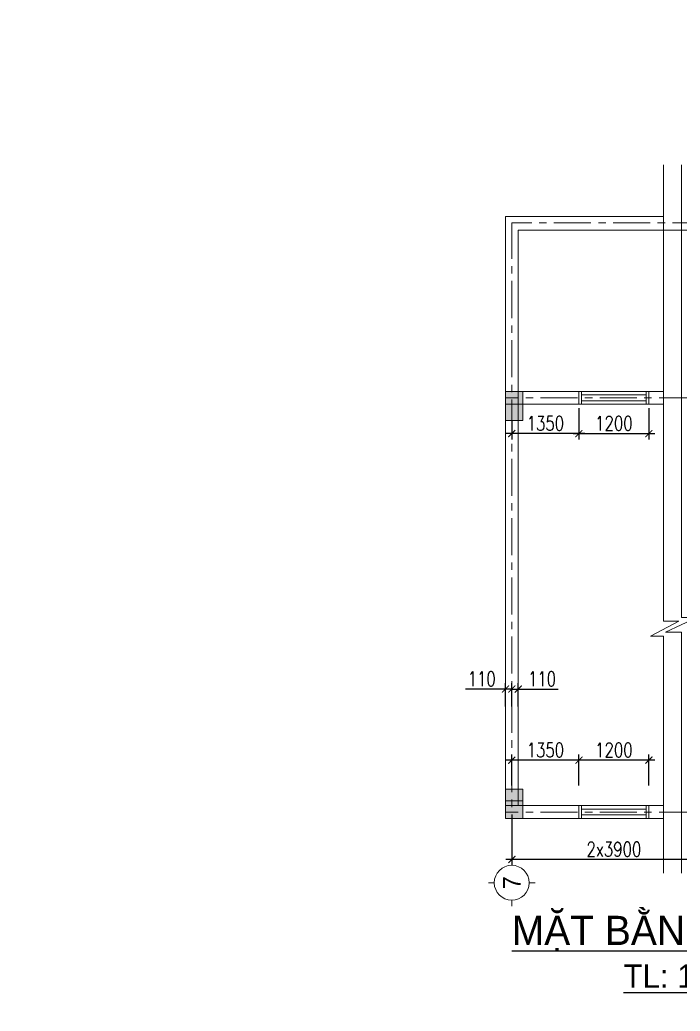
# Model space of a CAD drawing. Header units: millimetres. Extents: x -94324 to 105676, y -98316 to 125800.
# Drawn here: x 5676 to 17000, y 61095 to 78088 of the extents above; entities that cross this region are included whole.
import ezdxf
from ezdxf.enums import TextEntityAlignment as Align

# ---------------------------------------------------------------- set-up
doc = ezdxf.new("R2010")
doc.units = ezdxf.units.MM
doc.header["$MEASUREMENT"] = 0
doc.linetypes.add('CENTER', pattern=[50.8, 31.75, -6.35, 6.35, -6.35])
doc.layers.get('0').update_dxf_attribs({"lineweight": 20})
for name, color, linetype, lineweight in [('7', 7, 'Continuous', 20), ('8', 8, 'Continuous', 13), ('bao', 4, 'Continuous', 20), ('cot', 9, 'Continuous', 15), ('CUA', 115, 'Continuous', 15), ('Dim', 8, 'Continuous', 15), ('NETMANH', 150, 'Continuous', 15), ('THEP', 3, 'Continuous', 18), ('Truc', 8, 'CENTER', 9)]:
    doc.layers.add(name, color=color, linetype=linetype, lineweight=lineweight)
doc.layers.add('TEXT', color=3, linetype='Continuous')
doc.styles.add('.VnAvantH', font='', dxfattribs={"width": 0.9})
doc.styles.add('romans.shx', font='romans.shx', dxfattribs={"width": 0.75, "bigfont": 'vns.shx'})
doc.styles.add('VNAVANTH', font='')
doc.styles.get('.VnAvantH').set_extended_font_data('.VnAvantH')
doc.styles.get('VNAVANTH').set_extended_font_data('.VnAvantH')
doc.dimstyles.new('1-100', dxfattribs={"dimscale": 100, "dimtxt": 2.5, "dimasz": 1.2, "dimexe": 1, "dimexo": 0, "dimgap": 0.5, "dimtad": 1, "dimdec": 0, "dimzin": 0, "dimdsep": 46, "dimtxsty": 'romans.shx', "dimblk": 'ARCHTICK', "dimcen": 0.09, "dimdle": 1, "dimclrd": 8, "dimclre": 8, "dimclrt": 3, "dimadec": 0, "dimazin": 0, "dimtfac": 1, "dimtdec": 0, "dimtix": 1, "dimtmove": 0, "dimatfit": 3, "dimfxl": 1, "dimtolj": 1, "dimtzin": 0, "dimarcsym": 0})

# ---------------------------------------------------------------- blocks, each defined once
blk = doc.blocks.new('cot')
at = {"layer": 'cot'}
blk.add_hatch(color=256, dxfattribs=at).paths.add_polyline_path([(-150, -500), (150, -500), (150, 0), (-150, 0)])
blk.add_lwpolyline([(-150, -500), (150, -500), (150, 0), (-150, 0)], close=True, dxfattribs=at)
blk = doc.blocks.new('cs')
at = {"layer": 'CUA'}
for p, q in [((1155, 220), (45, 220)), ((1155, 160), (45, 160)), ((1155, 60), (45, 60)), ((45, 0), (1155, 0))]:
    blk.add_line(p, q, dxfattribs=at)
for points in [[(45, 0), (0, 0), (0, 220), (45, 220)], [(1155, 0), (1200, 0), (1200, 220), (1155, 220)]]:
    blk.add_lwpolyline(points, close=True, dxfattribs=at)
blk = doc.blocks.new('_ArchTick')
at = {"layer": 'Dim', "color": 0, "const_width": 0.15}
blk.add_lwpolyline([(-0.5, -0.5), (0.5, 0.5)], dxfattribs=at)
blk = doc.blocks.new('*D209')
at = {"layer": 'Defpoints', "color": 0, "transparency": 16777216}
for p in [(15263, 71431), (16463, 71431), (16463, 70996)]:
    blk.add_point(p, dxfattribs=at)
at = {"layer": 'Dim', "color": 8, "lineweight": -2, "transparency": 16777216}
for p, q in [((15263, 71431), (15263, 70896)), ((16463, 71431), (16463, 70896)), ((15163, 70996), (16563, 70996))]:
    blk.add_line(p, q, dxfattribs=at)
at = {"layer": 'Dim', "color": 8, "lineweight": -2, "transparency": 16777216, "xscale": 120, "yscale": 120, "zscale": 120, "rotation": 180}
blk.add_blockref('_ArchTick', (15263, 70996), dxfattribs=at)
at = {"layer": 'Dim', "color": 8, "lineweight": -2, "transparency": 16777216, "xscale": 120, "yscale": 120, "zscale": 120}
blk.add_blockref('_ArchTick', (16463, 70996), dxfattribs=at)
at = {"layer": 'Dim', "color": 3, "transparency": 16777216, "insert": (15863, 71171), "char_height": 250, "attachment_point": 5, "style": 'romans.shx'}
blk.add_mtext('\\A1;1200', dxfattribs=at)
blk = doc.blocks.new('*D210')
at = {"layer": 'Defpoints', "color": 0, "transparency": 16777216}
for p in [(14113, 64465), (17613, 64465), (14113, 63695)]:
    blk.add_point(p, dxfattribs=at)
at = {"layer": 'Dim', "color": 8, "lineweight": -2, "transparency": 16777216}
for p, q in [((14113, 64465), (14113, 63595)), ((17613, 64465), (17613, 63595)), ((17713, 63695), (14013, 63695))]:
    blk.add_line(p, q, dxfattribs=at)
at = {"layer": 'Dim', "color": 8, "lineweight": -2, "transparency": 16777216, "xscale": 120, "yscale": 120, "zscale": 120, "rotation": 180}
blk.add_blockref('_ArchTick', (14113, 63695), dxfattribs=at)
at = {"layer": 'Dim', "color": 8, "lineweight": -2, "transparency": 16777216, "xscale": 120, "yscale": 120, "zscale": 120}
blk.add_blockref('_ArchTick', (17613, 63695), dxfattribs=at)
at = {"layer": 'Dim', "color": 3, "transparency": 16777216, "insert": (15863, 63870), "char_height": 250, "attachment_point": 5, "style": 'romans.shx'}
blk.add_mtext('\\A1;2x3900', dxfattribs=at)
blk = doc.blocks.new('*D233')
at = {"layer": 'Defpoints', "color": 0, "transparency": 16777216}
for p in [(14113, 66616), (14113, 66317), (14223, 66317)]:
    blk.add_point(p, dxfattribs=at)
at = {"layer": 'Dim', "color": 8, "lineweight": -2, "transparency": 16777216}
for p, q in [((14113, 66317), (14113, 66716)), ((14113, 66616), (14323, 66616)), ((14223, 66317), (14223, 66716)), ((14223, 66616), (14907, 66616))]:
    blk.add_line(p, q, dxfattribs=at)
at = {"layer": 'Dim', "color": 8, "lineweight": -2, "transparency": 16777216, "xscale": 120, "yscale": 120, "zscale": 120, "rotation": 180}
blk.add_blockref('_ArchTick', (14113, 66616), dxfattribs=at)
at = {"layer": 'Dim', "color": 8, "lineweight": -2, "transparency": 16777216, "xscale": 120, "yscale": 120, "zscale": 120}
blk.add_blockref('_ArchTick', (14223, 66616), dxfattribs=at)
at = {"layer": 'Dim', "color": 3, "transparency": 16777216, "insert": (14630, 66791), "char_height": 250, "attachment_point": 5, "style": 'romans.shx'}
blk.add_mtext('\\A1;110', dxfattribs=at)
blk = doc.blocks.new('*D234')
at = {"layer": 'Defpoints', "color": 0, "transparency": 16777216}
for p in [(14113, 66616), (14003, 66317), (14113, 66317)]:
    blk.add_point(p, dxfattribs=at)
at = {"layer": 'Dim', "color": 8, "lineweight": -2, "transparency": 16777216}
for p, q in [((14003, 66616), (13318, 66616)), ((14113, 66616), (13903, 66616)), ((14003, 66317), (14003, 66716)), ((14113, 66317), (14113, 66716))]:
    blk.add_line(p, q, dxfattribs=at)
at = {"layer": 'Dim', "color": 8, "lineweight": -2, "transparency": 16777216, "xscale": 120, "yscale": 120, "zscale": 120, "rotation": 180}
blk.add_blockref('_ArchTick', (14003, 66616), dxfattribs=at)
at = {"layer": 'Dim', "color": 8, "lineweight": -2, "transparency": 16777216, "xscale": 120, "yscale": 120, "zscale": 120}
blk.add_blockref('_ArchTick', (14113, 66616), dxfattribs=at)
at = {"layer": 'Dim', "color": 3, "transparency": 16777216, "insert": (13596, 66791), "char_height": 250, "attachment_point": 5, "style": 'romans.shx'}
blk.add_mtext('\\A1;110', dxfattribs=at)
blk = doc.blocks.new('SH')
at = {"layer": '8'}
for p, q in [((0, 20), (0, 0)), ((0, 20), (0, 0)), ((-80, -60), (-60, -60)), ((-80, -60), (-60, -60)), ((60, -60), (80, -60)), ((60, -60), (80, -60)), ((0, -120), (0, -140)), ((0, -120), (0, -140))]:
    blk.add_line(p, q, dxfattribs=at)
blk.add_circle((0, -60), 60, dxfattribs=at)
at = {"layer": 'TEXT', "style": '.VnAvantH'}
blk.add_attdef('SH', text='', height=60, dxfattribs=at).set_placement((0, -60), align=Align.MIDDLE_CENTER)
blk = doc.blocks.new('*D280')
at = {"layer": 'Defpoints', "color": 0, "transparency": 16777216}
for p in [(15263, 65397), (15263, 64963), (16463, 64963)]:
    blk.add_point(p, dxfattribs=at)
at = {"layer": 'Dim', "color": 8, "lineweight": -2, "transparency": 16777216}
for p, q in [((15263, 64963), (15263, 65497)), ((16463, 64963), (16463, 65497)), ((16563, 65397), (15163, 65397))]:
    blk.add_line(p, q, dxfattribs=at)
at = {"layer": 'Dim', "color": 8, "lineweight": -2, "transparency": 16777216, "xscale": 120, "yscale": 120, "zscale": 120, "rotation": 180}
blk.add_blockref('_ArchTick', (15263, 65397), dxfattribs=at)
at = {"layer": 'Dim', "color": 8, "lineweight": -2, "transparency": 16777216, "xscale": 120, "yscale": 120, "zscale": 120}
blk.add_blockref('_ArchTick', (16463, 65397), dxfattribs=at)
at = {"layer": 'Dim', "color": 3, "transparency": 16777216, "insert": (15863, 65572), "char_height": 250, "attachment_point": 5, "style": 'romans.shx'}
blk.add_mtext('\\A1;1200', dxfattribs=at)
blk = doc.blocks.new('*D281')
at = {"layer": 'Defpoints', "color": 0, "transparency": 16777216}
for p in [(14113, 65397), (14113, 64963), (15263, 64963)]:
    blk.add_point(p, dxfattribs=at)
at = {"layer": 'Dim', "color": 8, "lineweight": -2, "transparency": 16777216}
for p, q in [((14113, 64963), (14113, 65497)), ((15263, 64963), (15263, 65497)), ((15363, 65397), (14013, 65397))]:
    blk.add_line(p, q, dxfattribs=at)
at = {"layer": 'Dim', "color": 8, "lineweight": -2, "transparency": 16777216, "xscale": 120, "yscale": 120, "zscale": 120, "rotation": 180}
blk.add_blockref('_ArchTick', (14113, 65397), dxfattribs=at)
at = {"layer": 'Dim', "color": 8, "lineweight": -2, "transparency": 16777216, "xscale": 120, "yscale": 120, "zscale": 120}
blk.add_blockref('_ArchTick', (15263, 65397), dxfattribs=at)
at = {"layer": 'Dim', "color": 3, "transparency": 16777216, "insert": (14688, 65572), "char_height": 250, "attachment_point": 5, "style": 'romans.shx'}
blk.add_mtext('\\A1;1350', dxfattribs=at)
blk = doc.blocks.new('*D289')
at = {"layer": 'Defpoints', "color": 0, "transparency": 16777216}
for p in [(14113, 71219), (15263, 71219), (14113, 70996)]:
    blk.add_point(p, dxfattribs=at)
at = {"layer": 'Dim', "color": 8, "lineweight": -2, "transparency": 16777216}
for p, q in [((14113, 71219), (14113, 70896)), ((15263, 71219), (15263, 70896)), ((15363, 70996), (14013, 70996))]:
    blk.add_line(p, q, dxfattribs=at)
at = {"layer": 'Dim', "color": 8, "lineweight": -2, "transparency": 16777216, "xscale": 120, "yscale": 120, "zscale": 120, "rotation": 180}
blk.add_blockref('_ArchTick', (14113, 70996), dxfattribs=at)
at = {"layer": 'Dim', "color": 8, "lineweight": -2, "transparency": 16777216, "xscale": 120, "yscale": 120, "zscale": 120}
blk.add_blockref('_ArchTick', (15263, 70996), dxfattribs=at)
at = {"layer": 'Dim', "color": 3, "transparency": 16777216, "insert": (14688, 71171), "char_height": 250, "attachment_point": 5, "style": 'romans.shx'}
blk.add_mtext('\\A1;1350', dxfattribs=at)

msp = doc.modelspace()

# ---------------------------------------------------------------- hatches: boundary and pattern name
at = {"layer": 'cot'}
for points in [[(14302.5, 64898.6), (14002.5, 64898.6), (14002.5, 64398.6), (14302.5, 64398.6)], [(14302.5, 64698.6), (14002.5, 64698.6), (14002.5, 64398.6), (14302.5, 64398.6)], [(14002.5, 64698.6), (14302.5, 64698.6), (14302.5, 64398.6), (14002.5, 64398.6)]]:
    msp.add_hatch(color=256, dxfattribs=at).paths.add_polyline_path(points)

# ---------------------------------------------------------------- linework, layer by layer
for p in [(16713, 74718.6), (14002.5, 71718.6)]:
    msp.add_line(p, (14002.5, 74718.6))
at = {"layer": '7'}
msp.add_circle((5675.5, 1684), 100000, dxfattribs=at)
at = {"layer": '8'}
for points in [[(16713, 63462.2), (16713, 67524.5), (16492.5, 67524.5), (16978.9, 67777.8), (16713, 67777.8), (16713, 75600.7)], [(17021.2, 63462.2), (17021.2, 67590.5), (16750.7, 67590.5), (17287.1, 67843.9), (17021.2, 67843.9), (17021.2, 75600.7)]]:
    msp.add_lwpolyline(points, dxfattribs=at)
at = {"layer": 'bao'}
for p, q in [((16462.5, 71498.6), (16462.5, 71718.6)), ((16462.5, 71718.6), (16713, 71718.6)), ((16713, 71498.6), (16462.5, 71498.6)), ((16462.5, 64398.6), (16462.5, 64618.6)), ((16462.5, 64618.6), (16713, 64618.6)), ((16713, 64398.6), (16462.5, 64398.6))]:
    msp.add_line(p, q, dxfattribs=at)
for points in [[(14222.5, 74482.6), (14222.5, 64618.6)], [(14002.5, 71718.6), (15262.5, 71718.6), (15262.5, 71498.6), (14302.5, 71498.6), (14002.5, 71498.6)], [(14002.5, 71498.6), (14002.5, 64398.6), (14002.5, 64398.6), (14452.5, 64398.6), (14452.5, 64398.6)], [(14222.5, 71498.6), (14222.5, 64618.6), (14452.5, 64618.6)], [(14002.5, 64618.6), (15262.5, 64618.6), (15262.5, 64398.6), (14452.5, 64398.6)], [(14452.5, 64618.6), (14452.5, 64618.6), (14002.5, 64618.6)], [(14002.5, 64398.6), (14452.5, 64398.6), (14452.5, 64398.6)]]:
    msp.add_lwpolyline(points, dxfattribs=at)
at = {"layer": 'cot'}
for points in [[(14302.5, 64898.6), (14002.5, 64898.6), (14002.5, 64398.6), (14302.5, 64398.6)], [(14302.5, 64698.6), (14002.5, 64698.6), (14002.5, 64398.6), (14302.5, 64398.6)], [(14002.5, 64698.6), (14302.5, 64698.6), (14302.5, 64398.6), (14002.5, 64398.6)]]:
    msp.add_lwpolyline(points, close=True, dxfattribs=at)
at = {"layer": 'THEP'}
msp.add_line((17502.5, 74482.6), (14222.5, 74482.6), dxfattribs=at)
at = {"layer": 'Truc', "ltscale": 20}
for p, q in [((14112.5, 63832.5), (14112.5, 74608.6)), ((17502.5, 74608.6), (14112.5, 74608.6)), ((32512.1, 71608.6), (14002.5, 71608.6)), ((32512.1, 64508.6), (14002.5, 64508.6))]:
    msp.add_line(p, q, dxfattribs=at)

# ---------------------------------------------------------------- block references
at = {"xscale": -1, "rotation": 180}
for p in [(15262.5, 71718.6), (15262.5, 64618.6)]:
    msp.add_blockref('cs', p, dxfattribs=at)
at = {"layer": 'bao'}
ref = msp.add_blockref('SH', (14412.5, 63295), dxfattribs=dict(at, xscale=-5, yscale=5, zscale=5, rotation=270))
ref.add_attrib('SH', '7', dxfattribs={"layer": 'TEXT', "height": 300, "rotation": 90, "style": '.VnAvantH'}).set_placement((14112.1, 63295), align=Align.MIDDLE_CENTER)
at = {"layer": 'NETMANH', "rotation": 180}
msp.add_blockref('cot', (14152.5, 71218.6), dxfattribs=at)

# ---------------------------------------------------------------- texts
at = {"layer": 'TEXT', "insert": (17157.7, 62729.2), "char_height": 500, "width": 18279, "attachment_point": 2, "style": 'VNAVANTH'}
msp.add_mtext('{\\LmÆt b»ng tÇng 2\\P\\H0.8x;tl: 1/100}', dxfattribs=at)

# ---------------------------------------------------------------- dimensions: what is measured, and where the dimension line sits
at = {"layer": 'Dim'}
dim = msp.add_linear_dim(base=(16462.5, 70996.2), p1=(15262.5, 71431.1), p2=(16462.5, 71431.1), dimstyle='1-100', dxfattribs=at)
dim.commit()
dim.dimension.update_dxf_attribs({"geometry": '*D209', "text_midpoint": (15862.5, 71171.2)})
for base, p1, p2, text, picture, middle in [((14112.5, 70996.2), (15262.5, 71218.6), (14112.5, 71218.6), '1350', '*D289', (14687.5, 71171.2)), ((14112.5, 63695), (17612.5, 64464.6), (14112.5, 64464.6), '2x3900', '*D210', (15862.5, 63870))]:
    dim = msp.add_linear_dim(base=base, p1=p1, p2=p2, angle=180, text=text, dimstyle='1-100', dxfattribs=at)
    dim.commit()
    dim.dimension.update_dxf_attribs({"geometry": picture, "text_midpoint": middle})
dim = msp.add_linear_dim(base=(14112.5, 66616.2), p1=(14002.5, 66316.7), p2=(14112.5, 66316.7), text='110', dimstyle='1-100', dxfattribs=at)
dim.commit()
dim.dimension.update_dxf_attribs({"geometry": '*D234', "text_midpoint": (13595.5, 66616.2), "dimtype": 160})
dim = msp.add_linear_dim(base=(14112.5, 66616.2), p1=(14222.5, 66316.7), p2=(14112.5, 66316.7), angle=180, text='110', dimstyle='1-100', dxfattribs=at)
dim.commit()
dim.dimension.update_dxf_attribs({"geometry": '*D233', "text_midpoint": (14629.5, 66616.2), "dimtype": 160})
dim = msp.add_linear_dim(base=(14112.5, 65397.4), p1=(15262.5, 64962.5), p2=(14112.5, 64962.5), angle=180, text='1350', dimstyle='1-100', override={"dimtmove": 1}, dxfattribs=at)
dim.commit()
dim.dimension.update_dxf_attribs({"geometry": '*D281', "text_midpoint": (14687.5, 65572.4)})
dim = msp.add_linear_dim(base=(15262.5, 65397.4), p1=(16462.5, 64962.5), p2=(15262.5, 64962.5), angle=180, dimstyle='1-100', override={"dimtmove": 1}, dxfattribs=at)
dim.commit()
dim.dimension.update_dxf_attribs({"geometry": '*D280', "text_midpoint": (15862.5, 65572.4)})

doc.saveas('drawing.dxf')
